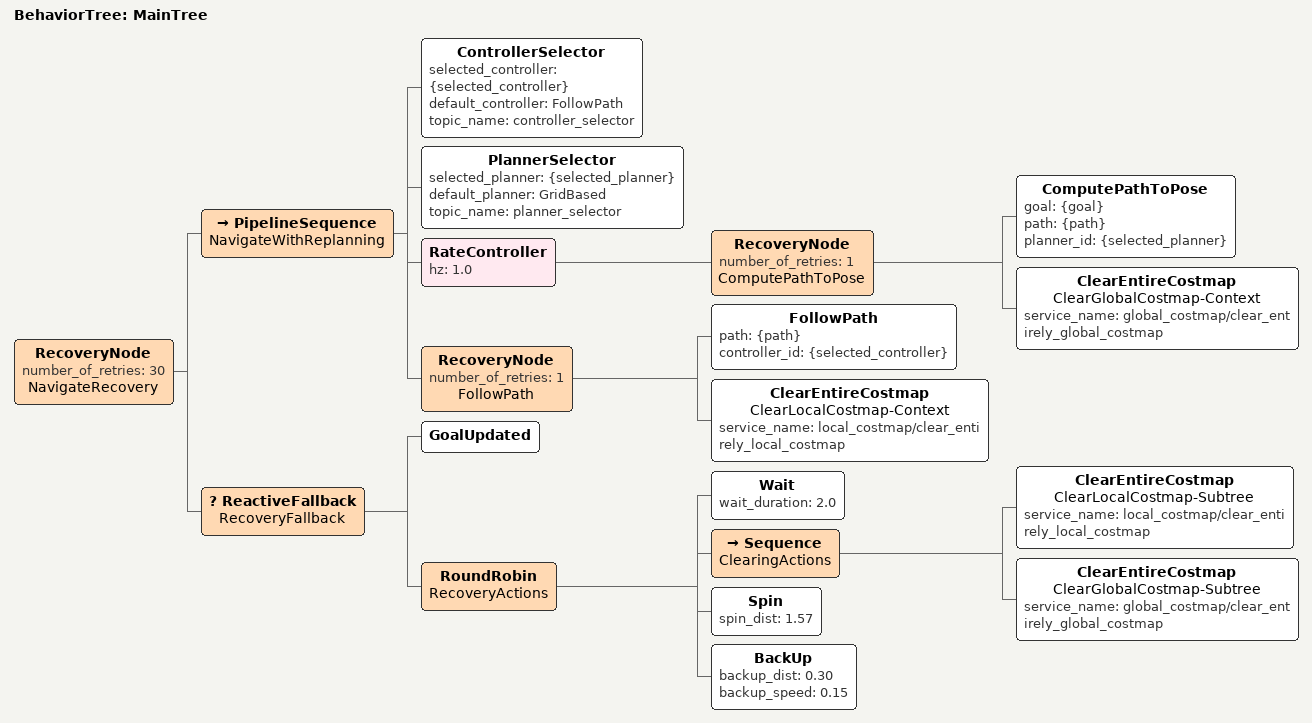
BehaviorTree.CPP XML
<root main_tree_to_execute="MainTree">
  <BehaviorTree ID="MainTree">
    <RecoveryNode number_of_retries="30" name="NavigateRecovery">
      <PipelineSequence name="NavigateWithReplanning">
        <ControllerSelector selected_controller="{selected_controller}" default_controller="FollowPath" topic_name="controller_selector"/>
        <PlannerSelector selected_planner="{selected_planner}" default_planner="GridBased" topic_name="planner_selector"/>
        <RateController hz="1.0">
          <RecoveryNode number_of_retries="1" name="ComputePathToPose">
            <ComputePathToPose goal="{goal}" path="{path}" planner_id="{selected_planner}"/>
            <ClearEntireCostmap name="ClearGlobalCostmap-Context" service_name="global_costmap/clear_entirely_global_costmap"/>
          </RecoveryNode>
        </RateController>
        <RecoveryNode number_of_retries="1" name="FollowPath">
          <FollowPath path="{path}" controller_id="{selected_controller}"/>
          <ClearEntireCostmap name="ClearLocalCostmap-Context" service_name="local_costmap/clear_entirely_local_costmap"/>
        </RecoveryNode>
      </PipelineSequence>
      <ReactiveFallback name="RecoveryFallback">
        <GoalUpdated/>
        <RoundRobin name="RecoveryActions">
          <Wait wait_duration="2.0"/>
          <Sequence name="ClearingActions">
            <ClearEntireCostmap name="ClearLocalCostmap-Subtree" service_name="local_costmap/clear_entirely_local_costmap"/>
            <ClearEntireCostmap name="ClearGlobalCostmap-Subtree" service_name="global_costmap/clear_entirely_global_costmap"/>
          </Sequence>
          <Spin spin_dist="1.57"/>
          <BackUp backup_dist="0.30" backup_speed="0.15"/>
        </RoundRobin>
      </ReactiveFallback>
    </RecoveryNode>
  </BehaviorTree>
</root>
